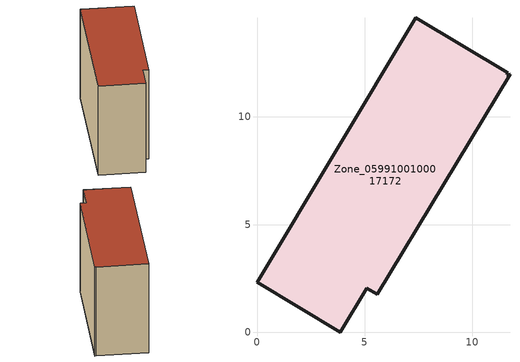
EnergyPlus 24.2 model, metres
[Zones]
Zone_0599100100017172
 floor ground (C_G): 3.86,0 0,2.32 7.38,14.61 11.64,12.04 11.59,11.96 11.74,11.98 5.57,1.77 5.1,2.06 z0
 wall outside (C_F): 5.57,1.77 11.74,11.98 11.59,11.96 11.64,12.04 7.38,14.61 0,2.32 3.86,0 5.1,2.06 5.57,1.77 z0:9.66
 roof outside (C_R): 11.59,11.96 11.64,12.04 7.38,14.61 0,2.32 3.86,0 5.1,2.06 5.57,1.77 11.74,11.98 z9.66
[BUILDING]
Pand.0599100100017172: North Axis=0; Terrain=City; Loads Convergence Tolerance Value=0.04; Temperature Convergence Tolerance Value=0.4; Solar Distribution=FullExterior; Maximum Number of Warmup Days=25; Minimum Number of Warmup Days=1
[Site:Location]
Rotterdam.The.Hague.AP_ZH_NLD Design_Conditions: Latitude=51.96; Longitude=4.45; Time Zone=1; Elevation=-4.5
[SITE:GROUNDTEMPERATURE:BUILDINGSURFACE]
18, 18, 18, 18, 18, 18, 18, 18, 18, 18, 18, 18
[MATERIAL] Thermal Absorptance=0.9; Solar Absorptance=0.7; Visible Absorptance=0.7
Name | Roughness | Thickness | Conductivity | Density | Specific Heat
G.TI.2015-2018 | MediumSmooth | 0.15 | 0.0428571 | 540 | 1210
F.TI.2015-2018 | Rough | 0.3 | 0.0666667 | 1920 | 840
R.TI.2015-2018 | MediumRough | 0.2 | 0.0333333 | 1500 | 1000
[CONSTRUCTION]
C_G: G.TI.2015-2018
C_F: F.TI.2015-2018
C_R: R.TI.2015-2018
[ZONE]
Zone_0599100100017172: Type=1; Multiplier=1; Ceiling Height=Autocalculate; Volume=Autocalculate; Floor Area=autocalculate; Part of Total Floor Area=Yes
[ZONEINFILTRATION:DESIGNFLOWRATE]
Infil_Zone_0599100100017172: Zone or ZoneList or Space or SpaceList=Zone_0599100100017172; Schedule=AlwaysOn; Design Flow Rate Calculation Method=Flow/Area; Flow Rate per Floor Area=0.0015; Constant Term Coefficient=1; Temperature Term Coefficient=0; Velocity Term Coefficient=0; Velocity Squared Term Coefficient=0
[HVACTEMPLATE:ZONE:IDEALLOADSAIRSYSTEM]
Zone_0599100100017172: Maximum Heating Supply Air Temperature=50; Minimum Cooling Supply Air Temperature=13; Maximum Heating Supply Air Humidity Ratio=0.0156; Minimum Cooling Supply Air Humidity Ratio=0.0077; Heating Limit=NoLimit; Cooling Limit=NoLimit; Dehumidification Control Type=ConstantSensibleHeatRatio; Cooling Sensible Heat Ratio=0.7; Dehumidification Setpoint=60; Humidification Control Type=None; Humidification Setpoint=30; Outdoor Air Method=None; Outdoor Air Flow Rate per Person=0.00944; Outdoor Air Flow Rate per Zone Floor Area=0; Outdoor Air Flow Rate per Zone=0; Demand Controlled Ventilation Type=None; Outdoor Air Economizer Type=NoEconomizer; Heat Recovery Type=None; Sensible Heat Recovery Effectiveness=0.7; Latent Heat Recovery Effectiveness=0.65
[ZONECONTROL:THERMOSTAT]
ThermostatControl_Zone_0599100100017172: Zone or ZoneList=Zone_0599100100017172; Control Type Schedule=DualSetpointControlType; Control 1=Thermostat_Zone_0599100100017172; Temperature Difference Between Cutout And Setpoint=0
[THERMOSTATSETPOINT:DUALSETPOINT]
Thermostat_Zone_0599100100017172: Heating Setpoint Temperature Schedule=HeatingSetpoint_Zone_0599100100017172; Cooling Setpoint Temperature Schedule=CoolingSetpoint_Zone_0599100100017172
[SCHEDULE:COMPACT]
HeatingSetpoint_Zone_0599100100017172: Through: 12/31, For: AllDays, Until: 24:00, 21
CoolingSetpoint_Zone_0599100100017172: Through: 12/31, For: AllDays, Until: 24:00, 24
DualSetpointControlType: Through: 12/31, For: AllDays, Until: 24:00, 4
AlwaysOn: Through: 12/31, For: AllDays, Until: 24:00, 1
